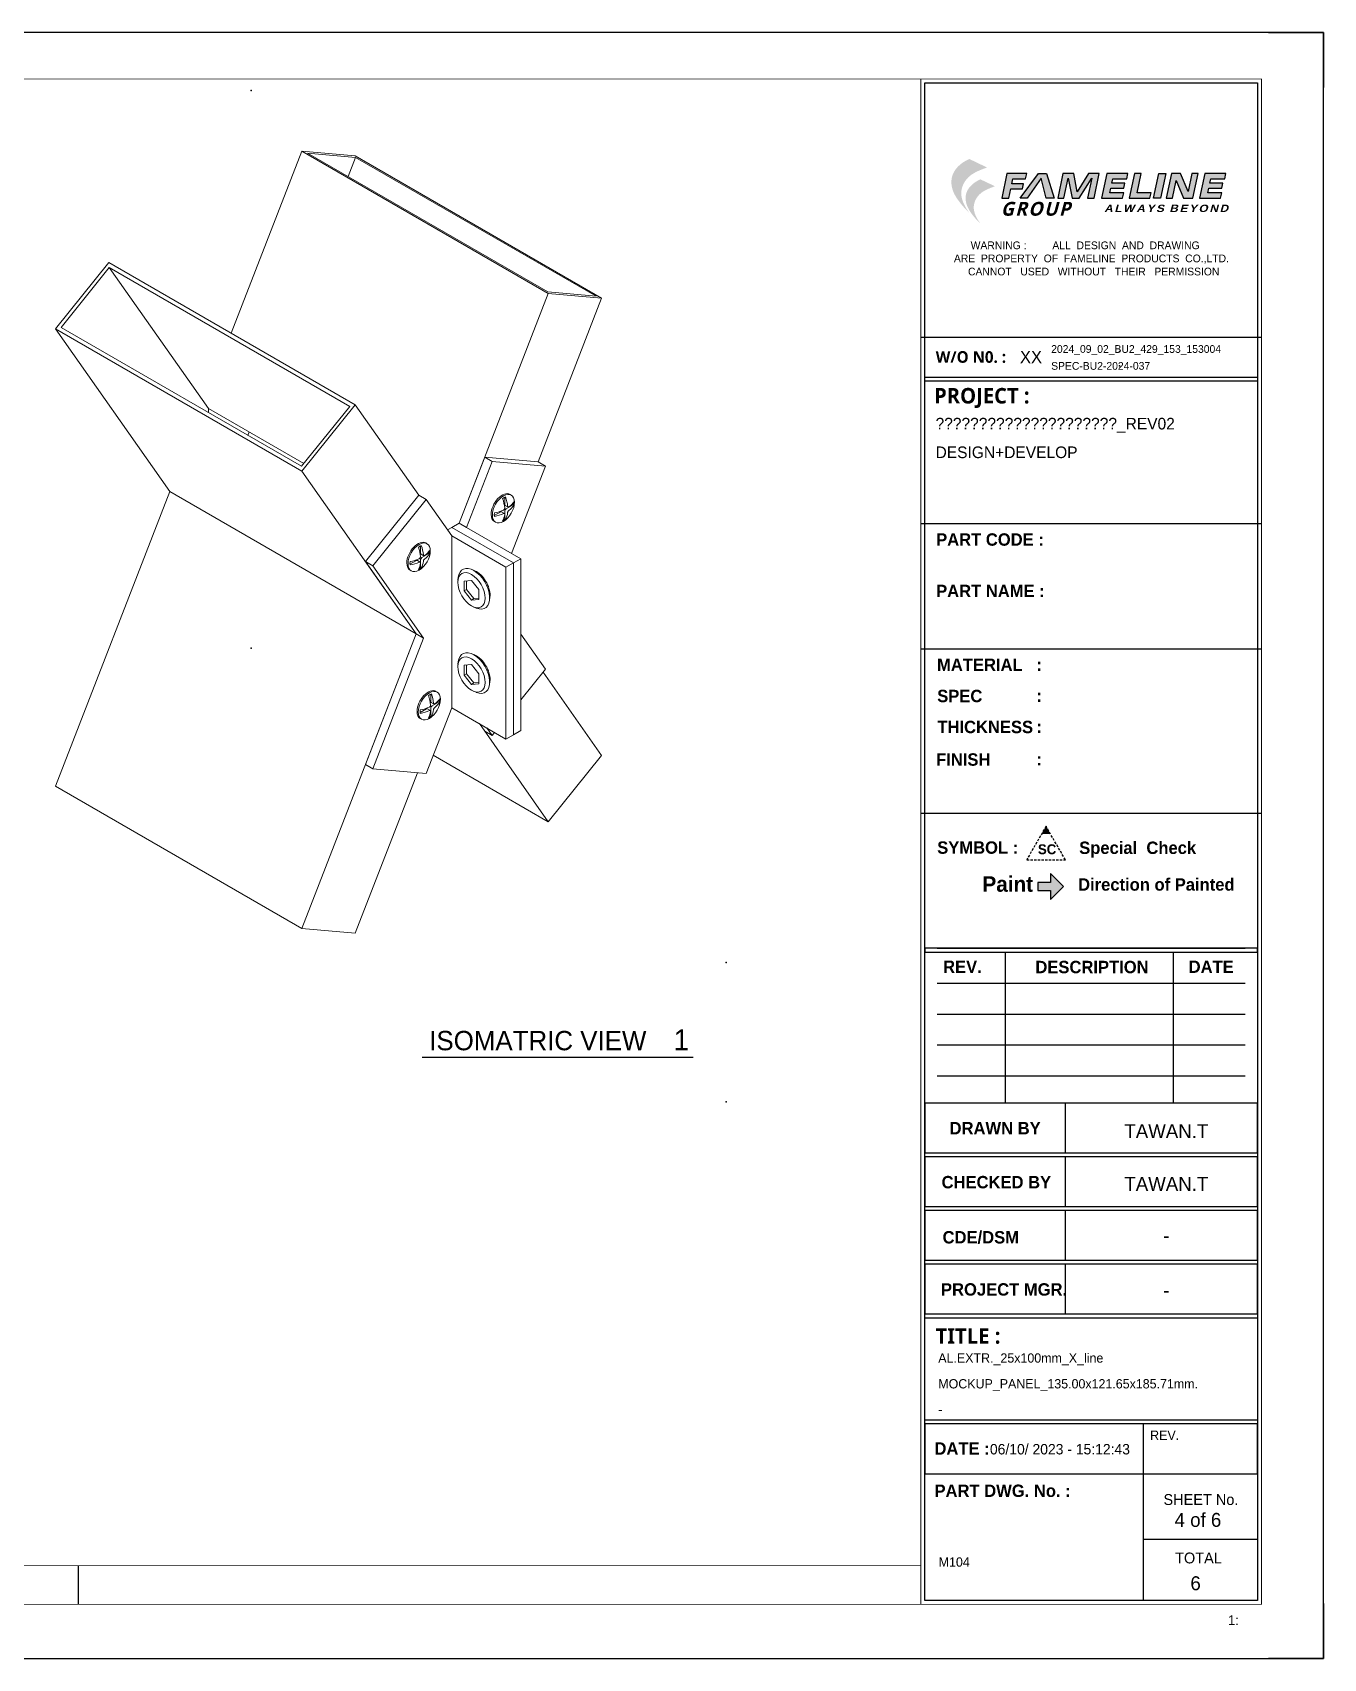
# Model space of a CAD drawing. Header units: millimetres. Extents: x -244126 to 368105, y -173968 to 259060.
# Drawn here: x 2835.2 to 3168.7, y 2857.8 to 3277.8 of the extents above; entities that cross this region are included whole.
import ezdxf
from ezdxf.enums import TextEntityAlignment as Align

# ---------------------------------------------------------------- set-up
doc = ezdxf.new("R2010")
doc.units = ezdxf.units.MM
doc.header["$MEASUREMENT"] = 0
for name, pattern in [('005_GG_TA_LINE', [13.75, 5, -1.25, 1.25, -1.25, 5]), ('HIDDEN', [9.525, 6.35, -3.175]), ('TA_GL_000.00010', [0.000275, 0.0001, -2.5e-05, 2.5e-05, -2.5e-05, 0.0001])]:
    doc.linetypes.add(name, pattern=pattern)
for name, color, linetype in [('000 - D I M 0.25', 6, 'Continuous'), ('000 - L I N E 0.1', 1, 'Continuous'), ('000 - T E X T', 4, 'Continuous'), ('000 - TITLEBLOCK', 4, 'Continuous'), ('FL-Support ii', 5, 'Continuous'), ('T E X T', 4, 'Continuous')]:
    doc.layers.add(name, color=color, linetype=linetype)
doc.styles.add('BROWALLIA', font='BrowalliaUPC.ttf')
doc.styles.add('Cetury Gothic', font='GOTHIC.TTF')
doc.styles.add('MtXpl_Century_Gothic', font='GOTHICB.TTF')
doc.styles.add('MtXpl_Malgun_Gothic', font='malgunbd.ttf')
doc.styles.add('TA', font='Cordia New.ttf', dxfattribs={"height": 4.5})

# ---------------------------------------------------------------- blocks, each defined once
blk = doc.blocks.new('A$C0ad7b813')
at = {"color": 0, "linetype": 'Continuous', "lineweight": 0, "extrusion": (4.44808e-17, 0.816497, 0.57735)}
for p, q in [((-35.59, 172.17), (-15.31, 224.44)), ((55.4, 183.61), (-15.31, 224.44)), ((-15.31, 224.44), (0, 223.07)), ((-13.73, 223.88), (0.11, 222.65)), ((55.29, 184.04), (-13.73, 223.88)), ((-2.03, 217.13), (0.11, 222.65)), ((70.71, 182.25), (0, 223.07)), ((0.11, 222.65), (69.13, 182.8)), ((-86.02, 173.41), (-70.71, 192.45)), ((0, 151.63), (-70.71, 192.45)), ((-84.44, 173.83), (-70.6, 191.05)), ((-42.16, 150.59), (-70.6, 191.05)), ((-70.6, 191.05), (-1.58, 151.2)), ((55.4, 183.61), (29.82, 117.69)), ((52.47, 135.24), (70.71, 182.25)), ((69.13, 182.8), (55.29, 184.04)), ((70.71, 182.25), (55.4, 183.61)), ((-15.31, 132.58), (-86.02, 173.41)), ((-53.22, 126.74), (-86.02, 173.41)), ((-15.42, 133.99), (-84.44, 173.83)), ((-42.16, 149.42), (-42.16, 150.59)), ((-42.16, 150.59), (-14.78, 134.79)), ((-42.16, 150.59), (-42.16, 149.42)), ((-14.78, 134.79), (-42.16, 150.59)), ((-1.58, 151.2), (-15.42, 133.99)), ((-15.31, 132.58), (0, 151.63)), ((0, 151.63), (18.24, 125.68)), ((-30.83, 142.88), (-30.46, 143.84)), ((29.82, 117.69), (37.16, 136.61)), ((31.94, 116.46), (39.28, 135.38)), ((37.16, 136.61), (52.47, 135.24)), ((37.16, 136.61), (39.28, 135.38)), ((39.28, 135.38), (54.59, 134.01)), ((17.49, 85.91), (-15.31, 132.58)), ((54.59, 134.01), (44.88, 108.99)), ((52.47, 135.24), (54.59, 134.01)), ((-86.02, 42.19), (-53.22, 126.74)), ((17.49, 85.91), (-53.22, 126.74)), ((17.49, 85.91), (-53.22, 126.74)), ((18.24, 125.68), (2.93, 106.63)), ((20.36, 124.46), (5.05, 105.41)), ((18.24, 125.68), (20.36, 124.46)), ((27.7, 114.01), (20.36, 124.46)), ((42.95, 125.12), (42.95, 122.98)), ((43.05, 122.75), (43.86, 122.28)), ((45.33, 122.97), (43.3, 121.8)), ((44.43, 125.94), (44.78, 125.74)), ((45.33, 122.97), (45.51, 122.86)), ((27.7, 116.46), (29.82, 117.69)), ((29.82, 117.69), (31.94, 116.46)), ((41.75, 120.91), (39.9, 119.83)), ((39.93, 118.15), (40.28, 117.94)), ((42, 120.93), (42.81, 120.47)), ((42.95, 121.19), (42.95, 118.85)), ((42.95, 118.85), (43.14, 118.74)), ((27.7, 116.46), (26.48, 115.75)), ((27.7, 116.46), (45.38, 106.26)), ((27.7, 116.46), (45.38, 106.26)), ((27.7, 114.01), (27.7, 64.7)), ((27.7, 114.01), (43.26, 105.03)), ((31.94, 116.46), (47.5, 107.48)), ((18.77, 111.16), (18.77, 109.02)), ((18.87, 108.79), (19.68, 108.32)), ((21.14, 109), (19.12, 107.84)), ((20.24, 111.98), (20.59, 111.77)), ((21.14, 109), (21.33, 108.9)), ((45.38, 106.26), (47.5, 107.48)), ((47.5, 107.48), (47.5, 58.17)), ((2.93, 106.63), (17.49, 85.91)), ((2.93, 106.63), (5.05, 105.41)), ((5.05, 105.41), (19.62, 84.69)), ((17.57, 106.94), (15.71, 105.87)), ((15.74, 104.18), (16.09, 103.98)), ((17.82, 106.97), (18.62, 106.5)), ((18.77, 107.23), (18.77, 104.89)), ((18.77, 104.89), (18.96, 104.78)), ((34.25, 104.04), (33.46, 104.37)), ((45.38, 106.26), (43.26, 105.03)), ((43.26, 105.03), (43.26, 55.72)), ((45.38, 56.95), (45.38, 106.26)), ((45.38, 56.95), (45.38, 106.26)), ((29.47, 101.28), (29.58, 102.13)), ((31.24, 101.07), (33.36, 101.26)), ((31.24, 98.24), (31.24, 101.07)), ((31.24, 98.24), (31.94, 98.65)), ((33.36, 95.61), (31.24, 98.24)), ((31.94, 98.65), (31.94, 101.14)), ((34.06, 96.01), (31.94, 98.65)), ((33.36, 101.26), (35.48, 98.62)), ((35.48, 98.62), (35.48, 95.8)), ((33.36, 95.61), (34.06, 96.01)), ((35.48, 95.8), (33.36, 95.61)), ((33.88, 93.65), (34.67, 93.31)), ((35.48, 96.14), (34.06, 96.01)), ((38.66, 96.4), (38.55, 95.55)), ((17.49, 85.91), (-15.31, 1.37)), ((17.49, 85.91), (2.93, 48.38)), ((19.62, 84.69), (5.05, 47.15)), ((17.49, 85.91), (19.62, 84.69)), ((47.5, 85.85), (54.59, 75.75)), ((34.25, 79.84), (33.46, 80.17)), ((29.47, 77.08), (29.58, 77.93)), ((31.24, 76.87), (33.36, 77.06)), ((31.24, 74.05), (31.24, 76.87)), ((31.94, 74.45), (31.94, 76.94)), ((33.36, 77.06), (35.48, 74.43)), ((54.59, 75.75), (47.5, 66.93)), ((53.92, 74.92), (70.71, 51.03)), ((31.24, 74.05), (31.94, 74.45)), ((33.36, 71.41), (31.24, 74.05)), ((34.06, 71.82), (31.94, 74.45)), ((33.36, 71.41), (34.06, 71.82)), ((35.48, 71.6), (33.36, 71.41)), ((35.48, 71.94), (34.06, 71.82)), ((35.48, 74.43), (35.48, 71.6)), ((38.66, 72.21), (38.55, 71.36)), ((21.69, 68.58), (21.69, 66.44)), ((21.79, 66.21), (22.6, 65.74)), ((24.06, 66.43), (22.04, 65.26)), ((23.16, 69.4), (23.52, 69.2)), ((24.06, 66.43), (24.25, 66.32)), ((33.88, 69.45), (34.67, 69.12)), ((20.49, 64.36), (18.64, 63.29)), ((18.66, 61.61), (19.02, 61.4)), ((20.36, 45.78), (27.7, 64.7)), ((20.74, 64.39), (21.55, 63.92)), ((21.69, 64.65), (21.69, 62.31)), ((21.69, 62.31), (21.88, 62.2)), ((27.7, 64.7), (43.26, 55.72)), ((37.16, 57.93), (35.62, 60.13)), ((55.4, 31.99), (35.62, 60.13)), ((37.16, 57.93), (39.28, 56.71)), ((39.28, 56.71), (37.74, 58.91)), ((40, 57.6), (39.28, 56.71)), ((43.26, 55.72), (45.38, 56.95)), ((47.5, 58.17), (45.38, 56.95)), ((2.93, 48.38), (5.05, 47.15)), ((5.05, 47.15), (20.36, 45.78)), ((55.4, 31.99), (22.4, 51.04)), ((70.71, 51.03), (55.4, 31.99)), ((-15.31, 1.37), (-86.02, 42.19)), ((0, 0), (17.85, 46.01)), ((-15.31, 1.37), (0, 0))]:
    blk.add_line(p, q, dxfattribs=at)
at = {"color": 0, "linetype": 'Continuous', "lineweight": 0, "extrusion": (-4.43555e-17, 8.97074e-17, -1)}
for centre in [(42.18, 122.04), (17.99, 108.08), (20.91, 65.5)]:
    blk.add_ellipse(centre, major_axis=(2.25, 3.9), ratio=0.57735, start_param=-2.356194, end_param=0, dxfattribs=at)
at = {"color": 0, "linetype": 'Continuous', "lineweight": 0, "extrusion": (-3.08763e-16, 2.42363e-16, -1)}
for centre in [(42.53, 121.84), (18.34, 107.88), (21.27, 65.3)]:
    blk.add_ellipse(centre, major_axis=(2.25, 3.9), ratio=0.57735, start_param=-2.356194, end_param=3.926991, dxfattribs=at)
at = {"color": 0, "linetype": 'Continuous', "lineweight": 0, "extrusion": (8.71036e-17, -5.55112e-17, -1)}
for centre in [(36.99, 125.53), (12.8, 111.56), (15.72, 68.99)]:
    blk.add_ellipse(centre, major_axis=(-9.02, 0), ratio=0.57735, start_param=-2.234311, end_param=-1.902144, dxfattribs=at)
at = {"color": 0, "linetype": 'Continuous', "lineweight": 0}
for centre, major_axis, start_param, end_param in [((42.72, 121.73), (-2, -3.46), -2.505853, -2.206536), ((43.3, 123.18), (-0.25, -0.433), -0.785398, 0), ((43.3, 121.39), (-0.25, -0.433), -2.356194, -0.785398), ((37.41, 125.28), (-4.51, 7.81), -2.234311, -1.902144), ((36.99, 124.55), (9.02, 0), -0.663515, -0.331348), ((42.72, 121.73), (2, 3.46), -0.935057, -0.63574), ((42.72, 121.73), (-2, -3.46), -0.935057, -0.63574), ((36.99, 124.55), (9.02, 0), -1.239448, -0.907282), ((41.75, 120.5), (0.25, 0.433), 0, 0.785398), ((42.72, 121.73), (2, 3.46), -2.505853, -2.206536), ((37.41, 125.28), (4.51, -7.81), 0.331348, 0.663515), ((18.53, 107.77), (-2, -3.46), -2.505853, -2.206536), ((19.12, 109.22), (-0.25, -0.433), -0.785398, 0), ((19.12, 107.43), (-0.25, -0.433), -2.356194, -0.785398), ((13.22, 111.32), (-4.51, 7.81), -2.234311, -1.902144), ((12.8, 110.59), (9.02, 0), -0.663515, -0.331348), ((18.53, 107.77), (2, 3.46), -0.935057, -0.63574), ((18.53, 107.77), (-2, -3.46), -0.935057, -0.63574), ((12.8, 110.59), (9.02, 0), -1.239448, -0.907282), ((17.57, 106.53), (0.25, 0.433), 0, 0.785398), ((18.53, 107.77), (2, 3.46), -2.505853, -2.206536), ((13.22, 111.32), (4.51, -7.81), 0.331348, 0.663515), ((33.36, 98.43), (2.77, -4.8), -3.926991, 2.356194), ((34.06, 98.84), (-3.2, 5.54), -0.785398, 0.651399), ((34.06, 98.84), (3.2, -5.54), -0.651399, 2.356194), ((33.36, 74.24), (2.77, -4.8), -3.926991, 2.356194), ((34.06, 74.64), (-3.2, 5.54), -0.785398, 0.651399), ((34.06, 74.64), (3.2, -5.54), -0.651399, 2.356194), ((21.46, 65.19), (-2, -3.46), -2.505853, -2.206536), ((22.04, 66.64), (-0.25, -0.433), -0.785398, 0), ((16.15, 68.74), (-4.51, 7.81), -2.234311, -1.902144), ((15.72, 68.01), (9.02, 0), -0.663515, -0.331348), ((21.46, 65.19), (2, 3.46), -0.935057, -0.63574), ((21.46, 65.19), (-2, -3.46), -0.935057, -0.63574), ((15.72, 68.01), (9.02, 0), -1.239448, -0.907282), ((20.49, 63.96), (0.25, 0.433), 0, 0.785398), ((21.46, 65.19), (2, 3.46), -2.505853, -2.206536), ((22.04, 64.85), (-0.25, -0.433), -2.356194, -0.785398), ((16.15, 68.74), (4.51, -7.81), 0.331348, 0.663515)]:
    blk.add_ellipse(centre, major_axis=major_axis, ratio=0.57735, start_param=start_param, end_param=end_param, dxfattribs=at)
at = {"color": 0, "linetype": 'Continuous', "lineweight": 0, "extrusion": (2.44089e-16, 7.6826e-17, -1)}
for centre in [(36.57, 124.8), (12.38, 110.83), (15.3, 68.26)]:
    blk.add_ellipse(centre, major_axis=(4.51, -7.81), ratio=0.57735, start_param=-1.239448, end_param=-0.907282, dxfattribs=at)
at = {"color": 0, "linetype": 'Continuous', "lineweight": 0, "extrusion": (5.55112e-17, -1.66533e-16, -1)}
for centre in [(36.99, 125.53), (12.8, 111.56), (15.72, 68.99)]:
    blk.add_ellipse(centre, major_axis=(9.02, 0), ratio=0.57735, start_param=0.331348, end_param=0.663515, dxfattribs=at)
at = {"color": 0, "linetype": 'Continuous', "lineweight": 0, "extrusion": (-6.83926e-17, 1.03585e-16, -1)}
for centre in [(42.53, 121.84), (18.34, 107.88), (21.27, 65.3)]:
    blk.add_ellipse(centre, major_axis=(-2, -3.46), ratio=0.57735, start_param=-2.391402, end_param=-2.206536, dxfattribs=at)
at = {"color": 0, "linetype": 'Continuous', "lineweight": 0, "extrusion": (-1.64541e-16, 1.59096e-16, -1)}
for centre in [(42.18, 122.04), (17.99, 108.08), (20.91, 65.5)]:
    blk.add_ellipse(centre, major_axis=(-2.25, -3.9), ratio=0.57735, start_param=0, end_param=0.785398, dxfattribs=at)
at = {"color": 0, "linetype": 'Continuous', "lineweight": 0, "extrusion": (2.996e-16, -1.93221e-17, -1)}
for centre in [(36.57, 124.8), (12.38, 110.83), (15.3, 68.26)]:
    blk.add_ellipse(centre, major_axis=(4.51, -7.81), ratio=0.57735, start_param=-0.663515, end_param=-0.331348, dxfattribs=at)
at = {"color": 0, "linetype": 'Continuous', "lineweight": 0, "extrusion": (-2.71844e-16, 2.8752e-17, -1)}
for centre in [(42.53, 121.84), (18.34, 107.88), (21.27, 65.3)]:
    blk.add_ellipse(centre, major_axis=(-2, -3.46), ratio=0.57735, start_param=-0.935057, end_param=-0.75019, dxfattribs=at)
at = {"color": 0, "linetype": 'Continuous', "lineweight": 0, "extrusion": (3.40237e-16, 1.32337e-16, -1)}
for centre in [(34.77, 99.25), (34.77, 75.05)]:
    blk.add_ellipse(centre, major_axis=(2.77, -4.8), ratio=0.57735, start_param=-2.490193, end_param=-2.356194, dxfattribs=at)
at = {"color": 0, "linetype": 'Continuous', "lineweight": 0, "extrusion": (1.23904e-16, 7.43708e-18, -1)}
blk.add_ellipse((34.77, 99.25), major_axis=(2.77, -4.8), ratio=0.57735, start_param=-2.356194, end_param=-0.651399, dxfattribs=at)
at = {"color": 0, "linetype": 'Continuous', "lineweight": 0, "extrusion": (9.61481e-17, 5.55112e-17, -1)}
blk.add_ellipse((34.77, 75.05), major_axis=(2.77, -4.8), ratio=0.57735, start_param=-2.356194, end_param=-0.651399, dxfattribs=at)
at = {"color": 0, "linetype": 'Continuous', "lineweight": 0}
for points in [[(42.89, 122.04), (42.9, 121.98), (42.9, 121.92), (42.87, 121.8), (42.84, 121.73), (42.78, 121.62), (42.74, 121.57), (42.64, 121.48), (42.59, 121.45), (42.54, 121.42)], [(44.09, 122.32), (44.05, 122.29), (44.01, 122.27), (43.93, 122.26), (43.89, 122.27), (43.83, 122.3), (43.8, 122.33), (43.76, 122.42), (43.74, 122.47), (43.74, 122.52)], [(43.74, 120.73), (43.74, 120.78), (43.76, 120.84), (43.8, 120.96), (43.83, 121.02), (43.89, 121.13), (43.93, 121.18), (44.01, 121.28), (44.05, 121.32), (44.09, 121.35)], [(42.54, 120.45), (42.59, 120.47), (42.64, 120.49), (42.74, 120.49), (42.78, 120.48), (42.84, 120.45), (42.87, 120.42), (42.9, 120.34), (42.9, 120.29), (42.89, 120.25)], [(18.71, 108.07), (18.72, 108.02), (18.71, 107.96), (18.68, 107.83), (18.66, 107.77), (18.59, 107.66), (18.55, 107.61), (18.46, 107.52), (18.41, 107.48), (18.36, 107.46)], [(19.91, 108.36), (19.87, 108.33), (19.83, 108.31), (19.75, 108.3), (19.71, 108.3), (19.64, 108.34), (19.62, 108.37), (19.57, 108.45), (19.56, 108.51), (19.55, 108.56)], [(19.55, 106.77), (19.56, 106.82), (19.57, 106.88), (19.62, 106.99), (19.64, 107.05), (19.71, 107.16), (19.75, 107.22), (19.83, 107.31), (19.87, 107.35), (19.91, 107.38)], [(18.36, 106.49), (18.41, 106.51), (18.46, 106.52), (18.55, 106.53), (18.59, 106.52), (18.66, 106.48), (18.68, 106.45), (18.71, 106.38), (18.72, 106.33), (18.71, 106.28)], [(21.63, 65.5), (21.64, 65.44), (21.63, 65.38), (21.6, 65.25), (21.58, 65.19), (21.52, 65.08), (21.47, 65.03), (21.38, 64.94), (21.33, 64.91), (21.28, 64.88)], [(22.83, 65.78), (22.79, 65.75), (22.75, 65.73), (22.67, 65.72), (22.63, 65.73), (22.57, 65.76), (22.54, 65.79), (22.49, 65.88), (22.48, 65.93), (22.48, 65.98)], [(21.28, 63.91), (21.33, 63.93), (21.38, 63.95), (21.47, 63.95), (21.52, 63.94), (21.58, 63.91), (21.6, 63.88), (21.63, 63.8), (21.64, 63.75), (21.63, 63.71)], [(22.48, 64.19), (22.48, 64.24), (22.49, 64.3), (22.54, 64.42), (22.57, 64.48), (22.63, 64.59), (22.67, 64.64), (22.75, 64.74), (22.79, 64.78), (22.83, 64.81)]]:
    blk.add_open_spline(points, degree=3, knots=[-0.7557282, -0.7557282, -0.7557282, -0.7557282, -0.5667961, -0.5667961, -0.3778641, -0.3778641, -0.188932, -0.188932, 0, 0, 0, 0], dxfattribs=at)
blk = doc.blocks.new('A$Cfd196da9')
at = {"color": 0, "linetype": 'ByBlock', "const_width": 0.1}
blk.add_lwpolyline([(-143.5, -98), (96.5, -98), (96.5, 99), (-143.5, 99)], close=True, dxfattribs=at)
blk = doc.blocks.new('NEW LOGO FAMELINE')
h = blk.add_hatch(color=3)
h.dxf.hatch_style = 1
h.set_gradient(color1=(51, 51, 51), color2=(132, 132, 132), tint=1, name='INVHEMISPHERICAL')
edge = h.paths.add_edge_path()
edge.add_spline(control_points=[(167, -151.3), (166.2, -150.2), (164.6, -148), (161.9, -143.2), (159.3, -137.4), (158.4, -130.6), (159.4, -124.4), (161.9, -118.6), (166.8, -112.3), (175.3, -106.8), (182.7, -104.2), (186.7, -102.7)], knot_values=[0, 0, 0, 0, 3.999368, 8.221458, 16.423435, 22.935826, 28.683381, 35.030362, 41.70231, 52.106571, 65.045306, 65.045306, 65.045306, 65.045306], degree=3, periodic=0)
edge.add_line((186.7, -102.7), (167.5, -93.5))
edge.add_spline(control_points=[(167.5, -93.5), (165.3, -94.5), (160.7, -96.8), (154.8, -101.7), (150.3, -107.6), (148, -114.3), (147.8, -121.1), (149.6, -128.8), (153.3, -135.6), (157.9, -141.6), (162.1, -146.7), (165.3, -149.7), (167, -151.3)], knot_values=[0, 0, 0, 0, 7.114643, 15.455222, 22.761373, 29.246418, 36.248595, 42.954952, 52.716962, 59.173886, 65.493194, 72.469008, 72.469008, 72.469008, 72.469008], degree=3, periodic=0)
edge = h.paths.add_edge_path(flags=16)
edge.add_spline(control_points=[(174.4, -106.3), (174.1, -106.2), (172.5, -105.6), (168.6, -105.4), (162.7, -105.8), (156.2, -106.9), (152.6, -109.1), (151, -110.1)], knot_values=[0, 0, 0, 0, 1.056476, 5.025479, 11.599149, 18.811417, 24.352285, 24.352285, 24.352285, 24.352285], degree=3, periodic=0)
edge.add_spline(control_points=[(151, -110.1), (151.1, -109.8), (151.2, -109.5), (151.8, -108.3), (152.4, -107.3), (153.9, -105.1), (154.9, -104), (157.1, -101.7), (158.4, -100.5), (160.4, -99), (161.1, -98.5), (162.6, -97.6), (163.3, -97.1), (164.9, -96.2), (165.8, -95.8), (167, -95.2), (167.2, -95.1), (167.5, -95)], knot_values=[0.636744, 0.636744, 0.636744, 0.636744, 1.528083, 1.528083, 5.150301, 5.150301, 9.845601, 9.845601, 15.15015, 15.15015, 17.802424, 17.802424, 20.454698, 20.454698, 23.491903, 23.491903, 24.373762, 24.373762, 24.373762, 24.373762], degree=3, periodic=0)
edge.add_line((167.5, -95), (183.3, -102.6))
edge.add_spline(control_points=[(183.3, -102.6), (182.4, -102.9), (181.5, -103.2), (178.6, -104.4), (176.5, -105.2), (174.4, -106.3)], knot_values=[3.151221, 3.151221, 3.151221, 3.151221, 5.963358, 5.963358, 12.618488, 12.618488, 12.618488, 12.618488], degree=3, periodic=0)
h = blk.add_hatch(color=253)
h.dxf.hatch_style = 1
edge = h.paths.add_edge_path()
edge.add_spline(control_points=[(167.5, -95), (167.2, -95.1), (167, -95.2), (165.8, -95.8), (164.9, -96.2), (163.3, -97.1), (162.6, -97.6), (161.1, -98.5), (160.4, -99), (158.4, -100.5), (157.1, -101.7), (154.9, -104), (153.9, -105.1), (152.4, -107.3), (151.8, -108.3), (151.2, -109.5), (151.1, -109.8), (151, -110.1)], knot_values=[0.636744, 0.636744, 0.636744, 0.636744, 1.518603, 1.518603, 4.555808, 4.555808, 7.208082, 7.208082, 9.860357, 9.860357, 15.164905, 15.164905, 19.860205, 19.860205, 23.482423, 23.482423, 24.373762, 24.373762, 24.373762, 24.373762], degree=3, periodic=0)
edge.add_spline(control_points=[(151, -110.1), (152.6, -109.1), (156.2, -106.9), (162.7, -105.8), (168.6, -105.4), (172.5, -105.6), (174.1, -106.2), (174.4, -106.3)], knot_values=[0, 0, 0, 0, 5.540868, 12.753135, 19.326806, 23.295809, 24.352285, 24.352285, 24.352285, 24.352285], degree=3, periodic=0)
edge.add_spline(control_points=[(174.4, -106.3), (176.5, -105.2), (178.6, -104.4), (181.5, -103.2), (182.4, -102.9), (183.3, -102.6)], knot_values=[3.151221, 3.151221, 3.151221, 3.151221, 9.806351, 9.806351, 12.618488, 12.618488, 12.618488, 12.618488], degree=3, periodic=0)
edge.add_line((183.3, -102.6), (167.5, -95))
edge = h.paths.add_edge_path()
edge.add_spline(control_points=[(179.5, -116.8), (179.3, -116.9), (179.1, -117), (178.1, -117.4), (177.4, -117.8), (176, -118.5), (175.4, -118.9), (174.3, -119.6), (173.7, -120), (172, -121.3), (171, -122.3), (169.1, -124.2), (168.3, -125.1), (167.1, -126.9), (166.6, -127.7), (166.1, -128.8), (166, -129), (165.9, -129.2)], knot_values=[0.636744, 0.636744, 0.636744, 0.636744, 1.518603, 1.518603, 4.555808, 4.555808, 7.208082, 7.208082, 9.860357, 9.860357, 15.164905, 15.164905, 19.860205, 19.860205, 23.482423, 23.482423, 24.373762, 24.373762, 24.373762, 24.373762], degree=3, periodic=0)
edge.add_spline(control_points=[(165.9, -129.2), (166.3, -129), (166.6, -128.7), (167, -128.5)], knot_values=[0, 0, 0, 0, 1.522018, 1.522018, 1.522018, 1.522018], degree=3, periodic=0)
edge.add_spline(control_points=[(167, -128.5), (167.7, -128.1), (168.5, -127.7), (169.2, -127.3)], knot_values=[1.522018, 1.522018, 1.522018, 1.522018, 4.566053, 4.566053, 4.566053, 4.566053], degree=3, periodic=0)
edge.add_spline(control_points=[(169.2, -127.3), (169.5, -127.2), (170.2, -126.9), (171, -126.6), (171.6, -126.5)], knot_values=[4.566053, 4.566053, 4.566053, 4.566053, 5.540868, 7.610089, 7.610089, 7.610089, 7.610089], degree=3, periodic=0)
edge.add_spline(control_points=[(171.6, -126.5), (172.4, -126.3), (173.2, -126.1), (174, -126)], knot_values=[7.610089, 7.610089, 7.610089, 7.610089, 10.654125, 10.654125, 10.654125, 10.654125], degree=3, periodic=0)
edge.add_spline(control_points=[(174, -126), (174.6, -125.9), (175.8, -125.7), (177.1, -125.6), (177.8, -125.5)], knot_values=[10.654125, 10.654125, 10.654125, 10.654125, 12.753135, 15.220178, 15.220178, 15.220178, 15.220178], degree=3, periodic=0)
edge.add_spline(control_points=[(177.8, -125.5), (178.9, -125.5), (180.1, -125.4), (181.4, -125.4), (181.5, -125.4)], knot_values=[15.220178, 15.220178, 15.220178, 15.220178, 19.326806, 19.786231, 19.786231, 19.786231, 19.786231], degree=3, periodic=0)
edge.add_spline(control_points=[(181.5, -125.4), (182.1, -125.5), (182.8, -125.5), (183.4, -125.6)], knot_values=[19.786231, 19.786231, 19.786231, 19.786231, 22.069258, 22.069258, 22.069258, 22.069258], degree=3, periodic=0)
edge.add_spline(control_points=[(183.4, -125.6), (183.7, -125.6), (184.1, -125.7), (184.5, -125.8), (184.6, -125.9)], knot_values=[22.069258, 22.069258, 22.069258, 22.069258, 23.295809, 23.591276, 23.591276, 23.591276, 23.591276], degree=3, periodic=0)
edge.add_spline(control_points=[(184.6, -125.9), (184.8, -125.9), (185, -126), (185.2, -126.1)], knot_values=[23.591276, 23.591276, 23.591276, 23.591276, 24.352285, 24.352285, 24.352285, 24.352285], degree=3, periodic=0)
edge.add_spline(control_points=[(185.2, -126.1), (186.9, -125.2), (188.6, -124.5), (191, -123.5), (191.8, -123.3), (192.5, -123)], knot_values=[3.151221, 3.151221, 3.151221, 3.151221, 9.806351, 9.806351, 12.618488, 12.618488, 12.618488, 12.618488], degree=3, periodic=0)
edge.add_line((192.5, -123), (179.5, -116.8))
h = blk.add_hatch(color=3)
h.dxf.hatch_style = 1
h.set_gradient(color1=(51, 51, 51), color2=(132, 132, 132), tint=1, name='INVHEMISPHERICAL')
edge = h.paths.add_edge_path()
edge.add_spline(control_points=[(179.1, -163.1), (178.5, -162.2), (177.2, -160.4), (174.9, -156.5), (172.8, -151.7), (172, -146), (172.8, -140.9), (174.9, -136.2), (178.9, -131), (185.9, -126.5), (192, -124.3), (195.3, -123.1)], knot_values=[0, 0, 0, 0, 3.28902, 6.761203, 13.506384, 18.862075, 23.588778, 28.808439, 34.295348, 42.851654, 53.492273, 53.492273, 53.492273, 53.492273], degree=3, periodic=0)
edge.add_line((195.3, -123.1), (179.5, -115.6))
edge.add_spline(control_points=[(179.5, -115.6), (177.7, -116.4), (173.9, -118.3), (169.1, -122.3), (165.3, -127.2), (163.4, -132.7), (163.3, -138.3), (164.8, -144.6), (167.9, -150.2), (171.6, -155.1), (175.1, -159.3), (177.7, -161.8), (179.1, -163.1)], knot_values=[0, 0, 0, 0, 5.850974, 12.71014, 18.718608, 24.051811, 29.810295, 35.325501, 43.35363, 48.663707, 53.86061, 59.597414, 59.597414, 59.597414, 59.597414], degree=3, periodic=0)
edge = h.paths.add_edge_path(flags=16)
edge.add_spline(control_points=[(171.6, -126.5), (171, -126.6), (170.2, -126.9), (169.5, -127.2), (169.2, -127.3)], knot_values=[4.566053, 4.566053, 4.566053, 4.566053, 6.635274, 7.610089, 7.610089, 7.610089, 7.610089], degree=3, periodic=0)
edge.add_spline(control_points=[(169.2, -127.3), (168.5, -127.7), (167.7, -128.1), (167, -128.5)], knot_values=[1.522018, 1.522018, 1.522018, 1.522018, 4.566053, 4.566053, 4.566053, 4.566053], degree=3, periodic=0)
edge.add_spline(control_points=[(167, -128.5), (166.6, -128.7), (166.3, -129), (165.9, -129.2)], knot_values=[0, 0, 0, 0, 1.522018, 1.522018, 1.522018, 1.522018], degree=3, periodic=0)
edge.add_spline(control_points=[(165.9, -129.2), (166, -129), (166.1, -128.8), (166.6, -127.7), (167.1, -126.9), (168.3, -125.1), (169.1, -124.2), (171, -122.3), (172, -121.3), (173.7, -120), (174.3, -119.6), (175.4, -118.9), (176, -118.5), (177.4, -117.8), (178.1, -117.4), (179.1, -117), (179.3, -116.9), (179.5, -116.8)], knot_values=[0.636744, 0.636744, 0.636744, 0.636744, 1.528083, 1.528083, 5.150301, 5.150301, 9.845601, 9.845601, 15.15015, 15.15015, 17.802424, 17.802424, 20.454698, 20.454698, 23.491903, 23.491903, 24.373762, 24.373762, 24.373762, 24.373762], degree=3, periodic=0)
edge.add_line((179.5, -116.8), (192.5, -123))
edge.add_spline(control_points=[(192.5, -123), (191.8, -123.3), (191, -123.5), (188.6, -124.5), (186.9, -125.2), (185.2, -126.1)], knot_values=[3.151221, 3.151221, 3.151221, 3.151221, 5.963358, 5.963358, 12.618488, 12.618488, 12.618488, 12.618488], degree=3, periodic=0)
edge.add_spline(control_points=[(185.2, -126.1), (185, -126), (184.8, -125.9), (184.6, -125.9)], knot_values=[23.591276, 23.591276, 23.591276, 23.591276, 24.352285, 24.352285, 24.352285, 24.352285], degree=3, periodic=0)
edge.add_spline(control_points=[(184.6, -125.9), (184.5, -125.8), (184.1, -125.7), (183.7, -125.6), (183.4, -125.6)], knot_values=[22.069258, 22.069258, 22.069258, 22.069258, 22.364725, 23.591276, 23.591276, 23.591276, 23.591276], degree=3, periodic=0)
edge.add_spline(control_points=[(183.4, -125.6), (182.8, -125.5), (182.1, -125.5), (181.5, -125.4)], knot_values=[19.786231, 19.786231, 19.786231, 19.786231, 22.069258, 22.069258, 22.069258, 22.069258], degree=3, periodic=0)
edge.add_spline(control_points=[(181.5, -125.4), (181.4, -125.4), (180.1, -125.4), (178.9, -125.5), (177.8, -125.5)], knot_values=[15.220178, 15.220178, 15.220178, 15.220178, 15.679604, 19.786231, 19.786231, 19.786231, 19.786231], degree=3, periodic=0)
edge.add_spline(control_points=[(177.8, -125.5), (177.1, -125.6), (175.8, -125.7), (174.6, -125.9), (174, -126)], knot_values=[10.654125, 10.654125, 10.654125, 10.654125, 13.121167, 15.220178, 15.220178, 15.220178, 15.220178], degree=3, periodic=0)
edge.add_spline(control_points=[(174, -126), (173.2, -126.1), (172.4, -126.3), (171.6, -126.5)], knot_values=[7.610089, 7.610089, 7.610089, 7.610089, 10.654125, 10.654125, 10.654125, 10.654125], degree=3, periodic=0)
blk = doc.blocks.new('*U1670')
h = blk.add_hatch(color=3)
h.dxf.hatch_style = 1
h.paths.add_polyline_path([(510.88, 377.25), (512.73, 377.25), (513.23, 379.59), (516.26, 379.59), (516.54, 380.9), (513.5, 380.9), (513.78, 382.22), (517.05, 382.22), (517.34, 383.55), (512.22, 383.55)])
h.paths.add_polyline_path([(515.64, 377.25), (517.5, 377.25), (521.06, 382.34), (522.38, 377.25), (524.44, 377.25), (522.5, 383.55), (520.35, 383.55)])
h.paths.add_polyline_path([(528.02, 382.4), (529.06, 377.25), (530.93, 377.25), (534.14, 382.39), (533.05, 377.25), (534.73, 377.25), (536.07, 383.55), (533.35, 383.55), (530.4, 378.85), (529.51, 383.55), (526.71, 383.55), (525.37, 377.25), (526.93, 377.25)])
h.paths.add_polyline_path([(536.68, 377.25), (542.13, 377.25), (542.41, 378.58), (538.81, 378.58), (539.07, 379.83), (542.46, 379.83), (542.73, 381.07), (539.34, 381.07), (539.58, 382.22), (543.19, 382.22), (543.47, 383.55), (538.02, 383.55)])
h.paths.add_polyline_path([(543.82, 377.25), (549.18, 377.25), (549.46, 378.58), (545.9, 378.58), (546.95, 383.55), (545.16, 383.55)])
h.paths.add_polyline_path([(550.13, 377.25), (551.92, 377.25), (553.26, 383.55), (551.47, 383.55)])
h.paths.add_polyline_path([(553.37, 377.25), (555.01, 377.25), (555.97, 381.8), (557.88, 377.25), (560.29, 377.25), (561.63, 383.55), (560.03, 383.55), (559.05, 378.94), (557.1, 383.55), (554.71, 383.55)])
h.paths.add_polyline_path([(561.98, 377.25), (567.43, 377.25), (567.71, 378.58), (564.11, 378.58), (564.37, 379.83), (567.76, 379.83), (568.03, 381.07), (564.64, 381.07), (564.88, 382.22), (568.48, 382.22), (568.77, 383.55), (563.32, 383.55)])
h = blk.add_hatch(color=150)
h.dxf.hatch_style = 1
h.paths.add_polyline_path([(522.34, 214.96), (521.18, 212.96), (523.49, 212.96)])
at = {"layer": 'FL-Support ii'}
blk.add_hatch(color=1, dxfattribs=at).paths.add_polyline_path([(523.53, 200.43), (523.53, 202.76), (526.87, 199.42), (523.53, 196.08), (523.53, 198.41), (520.19, 198.41), (520.19, 200.43)])
at = {"color": 3, "linetype": 'Continuous'}
for p, q in [((490, 341.3), (578, 341.3)), ((490, 293.14), (578, 293.14)), ((578, 260.72), (490, 260.72)), ((578, 260.72), (490, 260.72)), ((578, 218.23), (490, 218.23)), ((511.81, 182.47), (511.81, 143.47)), ((555.19, 182.47), (555.19, 143.47)), ((494.21, 174.47), (573.79, 174.47)), ((527.24, 143.47), (527.24, 130.61)), ((527.24, 129.61), (527.24, 116.75)), ((527.24, 115.75), (527.24, 102.89)), ((527.24, 101.89), (527.24, 89.03)), ((547.4, 60.57), (547.4, 47.72)), ((547.4, 47.72), (547.4, 15)), ((547.4, 30.86), (577, 30.86))]:
    blk.add_line(p, q, dxfattribs=at)
at = {"color": 8, "linetype": 'Continuous'}
for p, q in [((494.21, 183.47), (573.79, 183.47)), ((494.21, 166.47), (573.79, 166.47)), ((494.21, 158.47), (573.79, 158.47)), ((494.21, 150.47), (573.79, 150.47))]:
    blk.add_line(p, q, dxfattribs=at)
at = {"color": 3}
for points in [[(517.34, 383.55), (512.22, 383.55), (510.88, 377.25), (512.73, 377.25), (513.23, 379.59), (516.26, 379.59), (516.54, 380.9), (513.5, 380.9), (513.78, 382.22), (517.05, 382.22), (517.34, 383.55)], [(515.64, 377.25), (520.35, 383.55), (522.5, 383.55), (524.44, 377.25), (522.38, 377.25), (521.06, 382.34), (517.5, 377.25), (515.64, 377.25)], [(525.37, 377.25), (526.93, 377.25), (528.02, 382.4), (529.06, 377.25), (530.93, 377.25), (534.14, 382.39), (533.05, 377.25), (534.73, 377.25), (536.07, 383.55), (533.35, 383.55), (530.4, 378.85), (529.51, 383.55), (526.71, 383.55), (525.37, 377.25)], [(546.95, 383.55), (545.16, 383.55), (543.82, 377.25), (549.18, 377.25), (549.46, 378.58), (545.9, 378.58), (546.95, 383.55)], [(551.47, 383.55), (553.26, 383.55), (551.92, 377.25), (550.13, 377.25), (551.47, 383.55)], [(553.37, 377.25), (555.01, 377.25), (555.97, 381.8), (557.88, 377.25), (560.29, 377.25), (561.63, 383.55), (560.03, 383.55), (559.05, 378.94), (557.1, 383.55), (554.71, 383.55), (553.37, 377.25)]]:
    blk.add_lwpolyline(points, dxfattribs=at)
for points in [[(539.58, 382.22), (543.19, 382.22), (543.47, 383.55), (538.02, 383.55), (536.68, 377.25), (542.13, 377.25), (542.41, 378.58), (538.81, 378.58), (539.07, 379.83), (542.46, 379.83), (542.73, 381.07), (539.34, 381.07)], [(564.88, 382.22), (568.48, 382.22), (568.77, 383.55), (563.32, 383.55), (561.98, 377.25), (567.43, 377.25), (567.71, 378.58), (564.11, 378.58), (564.37, 379.83), (567.76, 379.83), (568.03, 381.07), (564.64, 381.07)]]:
    blk.add_lwpolyline(points, close=True, dxfattribs=at)
at = {"color": 3, "linetype": 'Continuous'}
for points in [[(577, 330.96), (577, 329.96), (491, 329.96), (491, 330.96)], [(577, 182.47), (577, 183.47), (491, 183.47), (491, 182.47)], [(577, 130.61), (577, 143.47), (491, 143.47), (491, 130.61)], [(577, 116.75), (577, 129.61), (491, 129.61), (491, 116.75)], [(577, 102.89), (577, 115.75), (491, 115.75), (491, 102.89)], [(577, 89.03), (577, 101.89), (491, 101.89), (491, 89.03)], [(577, 88.03), (577, 61.57), (491, 61.57), (491, 88.03)], [(577, 47.72), (577, 60.57), (491, 60.57), (491, 47.72)], [(577, 47.72), (577, 15), (491, 15), (491, 47.72)]]:
    blk.add_lwpolyline(points, close=True, dxfattribs=at)
at = {"color": 150, "linetype": 'HIDDEN', "ltscale": 0.1}
blk.add_lwpolyline([(517.34, 206.3), (527.34, 206.3), (522.34, 214.96), (517.34, 206.3)], dxfattribs=at)
for p in [(317, 405), (541.3, 337.59), (541.3, 333.89), (317, 261)]:
    blk.add_point(p)
at = {"layer": '000 - L I N E 0.1', "color": 21, "linetype": 'Continuous'}
for points in [[(579.76, 420), (594, 420), (594, 405.76)], [(594, 14.24), (594, 0), (579.76, 0)]]:
    blk.add_lwpolyline(points, dxfattribs=at)
at = {"layer": '000 - T E X T', "color": 3}
blk.add_line((272.45, 14), (272.45, 24), dxfattribs=at)
at = {"layer": '000 - T E X T', "color": 3, "const_width": 0.2}
blk.add_lwpolyline([(578, 14), (490, 14), (490, 408), (578, 408)], close=True, dxfattribs=at)
at = {"layer": '000 - T E X T', "color": 3}
blk.add_lwpolyline([(577, 15), (491, 15), (491, 407), (577, 407)], close=True, dxfattribs=at)
at = {"layer": '000 - T E X T', "color": 3, "const_width": 0.2}
blk.add_lwpolyline([(10, 24), (490, 24)], dxfattribs=at)
at = {"layer": '000 - TITLEBLOCK', "color": 250}
blk.add_lwpolyline([(0, 0), (594, 0), (594, 420), (0, 420)], close=True, dxfattribs=at)
at = {"layer": 'FL-Support ii', "color": 5}
blk.add_lwpolyline([(523.53, 196.08), (526.87, 199.42), (523.53, 202.76), (523.53, 200.43), (520.19, 200.43), (520.19, 198.41), (523.53, 198.41)], close=True, dxfattribs=at)
at = {"color": 3, "xscale": 0.2379114290367492, "yscale": 0.2379114290367492, "zscale": 0.2379114290367492}
blk.add_blockref('NEW LOGO FAMELINE', (462.69, 409.57), dxfattribs=at)
at = {"layer": '000 - T E X T', "color": 3, "xscale": 2, "yscale": 2, "zscale": 2}
blk.add_blockref('A$Cfd196da9', (297, 210), dxfattribs=at)
at = {"color": 4, "style": 'Cetury Gothic'}
blk.add_text(' 1:', height=2.502, dxfattribs=at).set_placement((568.4, 8.64))
at = {"color": 2, "attachment_point": 1, "style": 'Cetury Gothic'}
for s, width, insert, char_height in [('{\\f@Meiryo UI|b1|i1|c0|p34;\\T1.1;GROUP}', 22.5192, (510.65, 376.25), 3.5687), ('{\\fArial Black|b0|i1|c0|p34;\\T1.2;ALWAYS BEYOND}', 36.507, (537.36, 375.53), 1.9033)]:
    blk.add_mtext_dynamic_manual_height_columns(s, width=width, gutter_width=5.95, heights=[0], dxfattribs=dict(at, insert=insert, char_height=char_height))
at = {"color": 4, "style": 'TA'}
blk.add_attdef('PAPER_SIZE', text='', height=2.5, dxfattribs=at).set_placement((568.6, 9.97), align=Align.MIDDLE_RIGHT)
blk.add_attdef('SCALE_SIZE', text='', height=2.5, dxfattribs=at).set_placement((573.51, 10.03), align=Align.MIDDLE_LEFT)
at = {"layer": '000 - D I M 0.25', "color": 2, "insert": (518.99, 202.05), "char_height": 4, "width": 134.2273, "attachment_point": 3, "style": 'BROWALLIA'}
blk.add_mtext('{\\fBrowalliaUPC|b1|i0|c222|p34;Paint}', dxfattribs=at)
at = {"layer": '000 - T E X T', "linetype": '005_GG_TA_LINE', "insert": (506.85, 55.4), "char_height": 2.6877, "attachment_point": 1, "style": 'Cetury Gothic'}
blk.add_mtext(' 06/10/ 2023 - 15:12:43 ', dxfattribs=at)
at = {"layer": '000 - T E X T', "color": 250, "style": 'TA'}
for tag, height, p in [('SUPERLINK', 2, (17.26, 415.77)), ('NAMEFILE', 2, (17.26, 411.76)), ('SC', 40, (3.36, 375.21))]:
    blk.add_attdef(tag, text='', height=height, dxfattribs=at).set_placement(p, align=Align.MIDDLE_LEFT)
at = {"layer": '000 - T E X T', "color": 4, "style": 'TA'}
for tag, height, p in [('NAME_JOB_1', 2, (523.67, 338.25)), ('NAME_JOB_2', 2, (523.67, 333.89)), ('NAME_PROJECT_1', 3, (493.81, 318.97)), ('NAME_PROJECT_2', 3, (493.81, 311.57)), ('NAME_PROJECT_3', 3, (493.81, 304.17)), ('CODE_VALUE_1', 1.9, (521.15, 289.12)), ('CODE_VALUE_2', 1.9, (521.15, 283.12)), ('PART_NAME_VALUE_1', 1.9, (521.15, 275.87)), ('PART_NAME_VALUE_2', 1.9, (521.15, 269.87)), ('PART_NAME_VALUE_3', 1.9, (521.15, 263.87)), ('MATTERIAL_VALUE_1', 3.6, (521.96, 256.9)), ('SPEC_VALUE', 3.6, (521.96, 248.68)), ('THICKNESS_VALUE', 3.6, (521.96, 240.53)), ('COATING_VALUE_1', 3.6, (521.96, 232.5)), ('COATING_VALUE_2', 3.6, (521.96, 224.47)), ('NAME_TITLE_1', 2.4, (494.51, 77.62)), ('NAME_TITLE_2', 2.4, (494.51, 70.96)), ('NAME_TITLE_3', 2.4, (494.51, 64.3)), ('DRAWING_NO1', 2.4, (494.61, 32.92)), ('DRAWING_NO2', 2.4, (494.61, 24.91))]:
    blk.add_attdef(tag, text='', height=height, dxfattribs=at).set_placement(p, align=Align.MIDDLE_LEFT)
for tag, p in [('NAME_DAFT', (553.41, 136.22)), ('NAME_CHECKED', (553.41, 122.6)), ('NAME_DESIGNER', (553.41, 109.21)), ('NAME_DESIGN_MGR', (553.41, 95.12))]:
    blk.add_attdef(tag, text='', height=3.6, dxfattribs=at).set_placement(p, align=Align.MIDDLE_CENTER)
for tag, p, height in [('REV', (553.53, 50.25), 3.75), ('NAME_REMARK', (55.29, 17.3), 4)]:
    blk.add_attdef(tag, p, '', height=height, dxfattribs=at)
at = {"layer": '000 - T E X T', "color": 4, "style": 'Cetury Gothic'}
for tag, p in [('SHEET_NO.', (561.58, 34)), ('TOTAL_SHEET_NO.', (560.97, 17.64))]:
    blk.add_attdef(tag, text='', height=3.6, dxfattribs=at).set_placement(p, align=Align.CENTER)
at = {"layer": 'T E X T', "color": 4, "linetype": '005_GG_TA_LINE'}
for s, height, style, p in [(' WARNING :         ALL  DESIGN  AND  DRAWING', 2, 'Cetury Gothic', (502.13, 364.03)), ('ARE  PROPERTY  OF  FAMELINE  PRODUCTS  CO.,LTD.', 2, 'Cetury Gothic', (498.55, 360.65)), (' CANNOT   USED   WITHOUT   THEIR   PERMISSION', 2, 'Cetury Gothic', (501.44, 357.26)), ('W/O N0. :', 3, 'MtXpl_Malgun_Gothic', (493.85, 334.69)), ('XX', 3.2, 'Cetury Gothic', (515.6, 334.57)), ('PROJECT :', 4, 'MtXpl_Malgun_Gothic', (493.42, 324.18)), ('PART CODE :', 3.2, 'MtXpl_Century_Gothic', (493.95, 287.44)), ('PART NAME :', 3.2, 'MtXpl_Century_Gothic', (493.95, 274.15)), ('MATERIAL', 3.2, 'MtXpl_Century_Gothic', (494.19, 255.1)), (':', 3.2, 'MtXpl_Century_Gothic', (519.82, 255.1)), ('SPEC', 3.2, 'MtXpl_Century_Gothic', (494.23, 247.02)), (':', 3.2, 'MtXpl_Century_Gothic', (519.82, 247.1)), ('THICKNESS', 3.2, 'MtXpl_Century_Gothic', (494.27, 239.02)), (':', 3.2, 'MtXpl_Century_Gothic', (519.82, 239.1)), ('FINISH', 3.2, 'MtXpl_Century_Gothic', (493.94, 230.61)), (':', 3.2, 'MtXpl_Century_Gothic', (519.82, 230.69)), ('SYMBOL :', 3.2, 'MtXpl_Century_Gothic', (494.23, 207.87)), ('Special  Check', 3.2, 'MtXpl_Century_Gothic', (530.9, 207.81)), ('Direction of Painted', 3.2, 'MtXpl_Century_Gothic', (530.62, 198.33)), ('REV.', 3.2, 'MtXpl_Century_Gothic', (495.75, 177.09)), ('DESCRIPTION', 3.2, 'MtXpl_Century_Gothic', (519.59, 177.01)), ('DATE', 3.2, 'MtXpl_Century_Gothic', (559.18, 177.09)), ('DRAWN BY', 3.2, 'MtXpl_Century_Gothic', (497.43, 135.38)), ('CHECKED BY', 3.2, 'MtXpl_Century_Gothic', (495.36, 121.44)), ('CDE/DSM', 3.2, 'MtXpl_Century_Gothic', (495.62, 107.2)), ('PROJECT MGR.', 3.2, 'MtXpl_Century_Gothic', (495.21, 93.73)), ('TITLE :', 4, 'MtXpl_Malgun_Gothic', (493.8, 81.32)), ('REV.', 2.4, 'Cetury Gothic', (549.23, 56.46)), ('DATE :', 3.2, 'MtXpl_Century_Gothic', (493.52, 52.64)), ('PART DWG. No. :', 3.2, 'MtXpl_Century_Gothic', (493.53, 41.72)), ('SHEET No.', 2.8, 'Cetury Gothic', (552.68, 39.65)), ('TOTAL', 2.8, 'Cetury Gothic', (555.68, 24.56))]:
    blk.add_text(s, height=height, dxfattribs=dict(at, style=style)).set_placement(p)
at = {"layer": 'T E X T', "color": 150, "insert": (520.24, 210.31), "char_height": 2.56, "attachment_point": 1, "style": 'Cetury Gothic'}
blk.add_mtext('{\\fCentury Gothic|b1|i0|c0|p34;SC}', dxfattribs=at)
blk = doc.blocks.new('*U859')
at = {"color": 4}
blk.add_line((-4.26, 5.7), (-39.26, 5.7), dxfattribs=at)
at = {"linetype": 'TA_GL_000.00010'}
blk.add_point((0, 18), dxfattribs=at)
blk.add_point((0, 0))
at = {"color": 0, "style": 'TA'}
for tag, p in [('HEADING2', (-38.33, 10.65)), ('HEADING', (-38.33, 6.65))]:
    blk.add_attdef(tag, p, '', height=2.5, dxfattribs=at)
blk.add_attdef('LO', text='', height=2.7, dxfattribs=at).set_placement((-4.76, 6.65), align=Align.RIGHT)

msp = doc.modelspace()

# ---------------------------------------------------------------- block references
ref = msp.add_blockref('*U1670', (2574.68733, 2857.78308))
ref.add_attrib('NAME_JOB_1', '2024_09_02_BU2_429_153_153004', dxfattribs={"layer": '000 - T E X T', "color": 4, "height": 2, "style": 'TA'}).set_placement((3098.35234, 3196.03312), align=Align.MIDDLE_LEFT)
ref.add_attrib('NAME_JOB_2', 'SPEC-BU2-2024-037', dxfattribs={"layer": '000 - T E X T', "color": 4, "height": 2, "style": 'TA'}).set_placement((3098.35234, 3191.66983), align=Align.MIDDLE_LEFT)
ref.add_attrib('NAME_PROJECT_1', 'สวนสัตว์แห่งใหม่ย่านคลองหก_REV02', dxfattribs={"layer": '000 - T E X T', "color": 4, "height": 3, "style": 'TA'}).set_placement((3068.49388, 3176.75215), align=Align.MIDDLE_LEFT)
ref.add_attrib('NAME_PROJECT_2', 'DESIGN+DEVELOP', dxfattribs={"layer": '000 - T E X T', "color": 4, "height": 3, "style": 'TA'}).set_placement((3068.49388, 3169.35215), align=Align.MIDDLE_LEFT)
ref.add_attrib('NAME_DAFT', 'TAWAN.T', dxfattribs={"layer": '000 - T E X T', "color": 4, "height": 3.6, "style": 'TA'}).set_placement((3128.09831, 2993.99915), align=Align.MIDDLE_CENTER)
ref.add_attrib('NAME_CHECKED', 'TAWAN.T', dxfattribs={"layer": '000 - T E X T', "color": 4, "height": 3.6, "style": 'TA'}).set_placement((3128.09831, 2980.37825), align=Align.MIDDLE_CENTER)
ref.add_attrib('NAME_DESIGNER', '-', dxfattribs={"layer": '000 - T E X T', "color": 4, "height": 3.6, "style": 'TA'}).set_placement((3128.09831, 2966.99434), align=Align.MIDDLE_CENTER)
ref.add_attrib('NAME_DESIGN_MGR', '-', dxfattribs={"layer": '000 - T E X T', "color": 4, "height": 3.6, "style": 'TA'}).set_placement((3128.09831, 2952.89944), align=Align.MIDDLE_CENTER)
ref.add_attrib('NAME_TITLE_1', 'AL.EXTR._25x100mm_X_line', dxfattribs={"layer": '000 - T E X T', "color": 4, "height": 2.4, "style": 'TA'}).set_placement((3069.19388, 2935.40042), align=Align.MIDDLE_LEFT)
ref.add_attrib('NAME_TITLE_2', 'MOCKUP_PANEL_135.00x121.65x185.71mm.', dxfattribs={"layer": '000 - T E X T', "color": 4, "height": 2.4, "style": 'TA'}).set_placement((3069.19388, 2928.74042), align=Align.MIDDLE_LEFT)
ref.add_attrib('NAME_TITLE_3', '-', dxfattribs={"layer": '000 - T E X T', "color": 4, "height": 2.4, "style": 'TA'}).set_placement((3069.19388, 2922.08042), align=Align.MIDDLE_LEFT)
ref.add_attrib('DRAWING_NO2', 'M104', dxfattribs={"layer": '000 - T E X T', "color": 4, "height": 2.4, "style": 'TA'}).set_placement((3069.2982, 2882.69757), align=Align.MIDDLE_LEFT)
ref.add_attrib('SHEET_NO.', '4 of 6', dxfattribs={"layer": '000 - T E X T', "color": 4, "height": 3.6, "style": 'Cetury Gothic'}).set_placement((3136.26628, 2891.78082), align=Align.CENTER)
ref.add_attrib('TOTAL_SHEET_NO.', '6', dxfattribs={"layer": '000 - T E X T', "color": 4, "height": 3.6, "style": 'Cetury Gothic'}).set_placement((3135.65318, 2875.42292), align=Align.CENTER)
at = {"color": 3, "xscale": 0.9, "yscale": 0.9, "zscale": 0.9}
msp.add_blockref('A$C0ad7b813', (2918.60405, 3045.14001), dxfattribs=at)
at = {"layer": '000 - T E X T', "xscale": 2, "yscale": 2, "zscale": 2}
msp.add_blockref('*U859', (3014.37317, 3001.59205), dxfattribs=at).add_auto_attribs({'HEADING': 'ISOMATRIC VIEW', 'LO': '1'})

doc.saveas('drawing.dxf')
